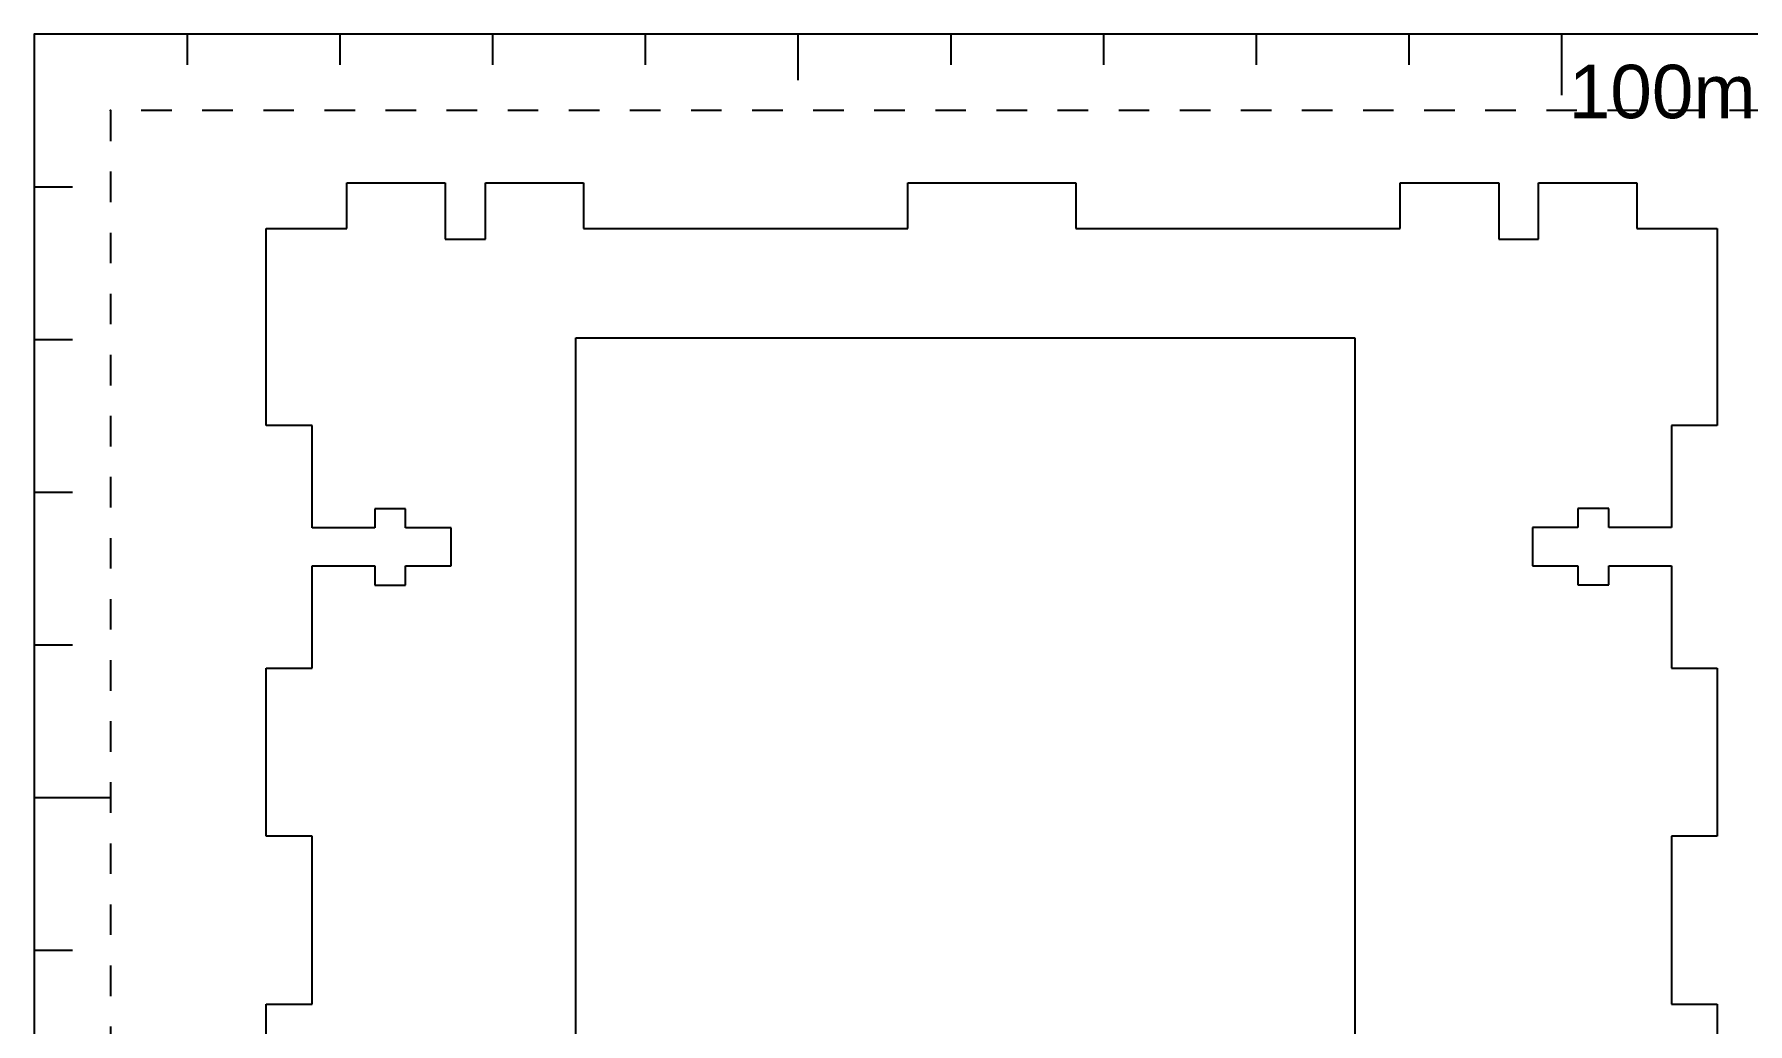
# Model space of a CAD drawing. Header units: millimetres. Extents: x 0 to 730, y -431 to 0.
# Drawn here: x 0 to 112.2, y -64.8 to 0 of the extents above; entities that cross this region are included whole.
import ezdxf

# ---------------------------------------------------------------- set-up
doc = ezdxf.new("R2010")
doc.units = ezdxf.units.MM
doc.header["$MEASUREMENT"] = 0
doc.linetypes.add('Hidden', pattern=[4, 2, -2])
for name, color, linetype, true_color in [('Laser$Cut', 5, 'Continuous', 0x0000ff), ('LaserBed', 7, 'Continuous', 0xffffff), ('LaserBed$Annotation', 7, 'Continuous', 0xffffff), ('LaserBed$Guides', 7, 'Hidden', 0xffffff), ('LaserBed$Scale', 7, 'Continuous', 0xffffff)]:
    doc.layers.add(name, color=color, linetype=linetype, true_color=true_color)

msp = doc.modelspace()

# ---------------------------------------------------------------- linework, layer by layer
at = {"layer": 'Laser$Cut'}
for p, q in [((20.46, -12.73), (20.46, -9.73)), ((20.46, -9.73), (26.9, -9.73)), ((26.9, -9.73), (26.9, -13.43)), ((29.55, -13.43), (29.55, -9.73)), ((29.55, -9.73), (35.96, -9.73)), ((35.96, -9.73), (35.96, -12.73)), ((57.19, -12.73), (57.19, -9.73)), ((57.19, -9.73), (68.19, -9.73)), ((68.19, -9.73), (68.19, -12.73)), ((89.42, -12.73), (89.42, -9.73)), ((89.42, -9.73), (95.89, -9.73)), ((95.89, -9.73), (95.89, -13.43)), ((98.48, -13.43), (98.48, -9.73)), ((98.48, -9.73), (104.92, -9.73)), ((104.92, -9.73), (104.92, -12.73)), ((15.19, -25.63), (15.19, -12.73)), ((15.19, -12.73), (20.46, -12.73)), ((26.9, -13.43), (29.55, -13.43)), ((35.96, -12.73), (57.19, -12.73)), ((68.19, -12.73), (89.42, -12.73)), ((95.89, -13.43), (98.48, -13.43)), ((104.92, -12.73), (110.19, -12.73)), ((110.19, -12.73), (110.19, -25.63)), ((18.19, -25.63), (15.19, -25.63)), ((18.19, -32.33), (18.19, -25.63)), ((18.19, -25.63), (18.19, -25.63)), ((110.19, -25.63), (107.19, -25.63)), ((107.19, -25.63), (107.19, -32.32)), ((24.31, -31.08), (22.29, -31.08)), ((22.29, -31.08), (22.29, -32.33)), ((24.31, -32.33), (24.31, -31.08)), ((103.09, -31.07), (101.07, -31.07)), ((101.07, -31.07), (101.07, -32.32)), ((103.09, -32.32), (103.09, -31.07)), ((22.29, -32.33), (18.19, -32.33)), ((18.19, -32.33), (18.19, -32.33)), ((27.29, -32.33), (24.31, -32.33)), ((27.29, -34.83), (27.29, -32.33)), ((101.07, -32.32), (98.09, -32.32)), ((98.09, -32.32), (98.09, -34.82)), ((107.19, -32.32), (103.09, -32.32)), ((107.19, -32.32), (107.19, -32.32)), ((18.19, -34.83), (18.19, -34.83)), ((18.19, -34.83), (22.29, -34.83)), ((22.29, -34.83), (22.29, -36.08)), ((24.31, -36.08), (24.31, -34.83)), ((24.31, -34.83), (27.29, -34.83)), ((98.09, -34.82), (101.07, -34.82)), ((101.07, -34.82), (101.07, -36.07)), ((103.09, -36.07), (103.09, -34.82)), ((103.09, -34.82), (107.19, -34.82)), ((107.19, -34.82), (107.19, -34.82)), ((107.19, -34.82), (107.19, -41.53)), ((22.29, -36.08), (24.31, -36.08)), ((101.07, -36.07), (103.09, -36.07)), ((15.19, -52.53), (15.19, -41.53)), ((15.19, -41.53), (18.19, -41.53)), ((107.19, -41.53), (110.19, -41.53)), ((110.19, -41.53), (110.19, -52.53)), ((18.19, -52.53), (15.19, -52.53)), ((18.19, -63.53), (18.19, -52.53)), ((110.19, -52.53), (107.19, -52.53)), ((107.19, -52.53), (107.19, -63.53)), ((15.19, -74.53), (15.19, -63.53)), ((15.19, -63.53), (18.19, -63.53)), ((107.19, -63.53), (110.19, -63.53)), ((110.19, -63.53), (110.19, -74.53))]:
    msp.add_line(p, q, dxfattribs=at)
for points in [[(35.46, -97.89), (35.46, -90.81), (35.46, -77.53), (35.46, -58.89), (35.46, -40.24), (35.46, -26.97), (35.46, -19.89)], [(86.46, -19.89), (86.46, -26.97), (86.46, -40.24), (86.46, -58.89), (86.46, -77.53), (86.46, -90.81), (86.46, -97.89)], [(18.19, -41.53), (18.19, -41.53), (18.19, -34.83), (18.19, -34.83)]]:
    msp.add_open_spline(points, degree=3, dxfattribs=at)
msp.add_open_spline([(35.46, -19.89), (35.96, -19.89), (37.62, -19.89), (40.4, -19.89), (43.77, -19.89), (48.2, -19.89), (53.62, -19.89), (66.47, -19.89), (77.13, -19.89), (86.46, -19.89)], degree=3, knots=[5.8936753, 5.8936753, 5.8936753, 5.8936753, 5.9204548, 5.9829548, 6.0454548, 6.1079548, 6.2329548, 6.3579548, 6.8579548, 6.8579548, 6.8579548, 6.8579548], dxfattribs=at)
at = {"layer": 'LaserBed', "color": 7, "true_color": 0xffffff}
msp.add_lwpolyline([(0, -430), (730, -430), (730, 0), (0, 0)], close=True, dxfattribs=at)
at = {"layer": 'LaserBed$Annotation'}
msp.add_point((5, -5), dxfattribs=at)
at = {"layer": 'LaserBed$Guides'}
msp.add_lwpolyline([(725, -5), (5, -5), (5, -425), (725, -425)], close=True, dxfattribs=at)
at = {"layer": 'LaserBed$Scale'}
for p, q in [((10, 0), (10, -2)), ((20, 0), (20, -2)), ((30, 0), (30, -2)), ((40, 0), (40, -2)), ((50, 0), (50, -3)), ((60, 0), (60, -2)), ((70, 0), (70, -2)), ((80, 0), (80, -2)), ((90, 0), (90, -2)), ((100, 0), (100, -4)), ((0, -10), (2.5, -10)), ((0, -20), (2.5, -20)), ((0, -30), (2.5, -30)), ((0, -40), (2.5, -40)), ((0, -50), (5, -50)), ((0, -60), (2.5, -60))]:
    msp.add_line(p, q, dxfattribs=at)

# ---------------------------------------------------------------- texts
at = {"layer": 'LaserBed$Scale', "insert": (100.47, -5.55), "char_height": 3.5, "width": 18.997, "attachment_point": 7, "line_spacing_factor": 0.963855}
msp.add_mtext('\\fArial;100mm', dxfattribs=at)

doc.saveas('drawing.dxf')
